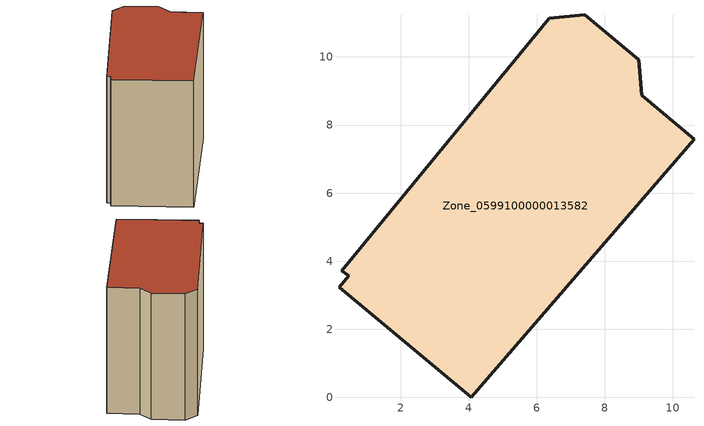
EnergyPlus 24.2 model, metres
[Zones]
Zone_0599100000013582
 floor ground (C_G): 0.27,3.73 6.36,11.14 7.41,11.24 8.99,9.92 9.08,8.87 10.62,7.58 4.08,0 0.2,3.23 0.47,3.57 z0
 wall outside (C_F): 4.08,0 10.62,7.58 9.08,8.87 8.99,9.92 7.41,11.24 6.36,11.14 0.27,3.73 0.47,3.57 0.2,3.23 4.08,0 z0:8.42
 roof outside (C_R): 0.47,3.57 0.2,3.23 4.08,0 10.62,7.58 9.08,8.87 8.99,9.92 7.41,11.24 6.36,11.14 0.27,3.73 z8.42
[BUILDING]
Pand.0599100000013582: North Axis=0; Terrain=City; Loads Convergence Tolerance Value=0.04; Temperature Convergence Tolerance Value=0.4; Solar Distribution=FullExterior; Maximum Number of Warmup Days=25; Minimum Number of Warmup Days=1
[Site:Location]
Rotterdam.The.Hague.AP_ZH_NLD Design_Conditions: Latitude=51.96; Longitude=4.45; Time Zone=1; Elevation=-4.5
[SITE:GROUNDTEMPERATURE:BUILDINGSURFACE]
18, 18, 18, 18, 18, 18, 18, 18, 18, 18, 18, 18
[MATERIAL] Thermal Absorptance=0.9; Solar Absorptance=0.7; Visible Absorptance=0.7
Name | Roughness | Thickness | Conductivity | Density | Specific Heat
G.TI.1946 | MediumSmooth | 0.15 | 1 | 540 | 1210
F.TI.1946 | Rough | 0.3 | 0.857143 | 1920 | 840
R.TI.1946 | MediumRough | 0.2 | 0.1 | 1500 | 1000
[CONSTRUCTION]
C_G: G.TI.1946
C_F: F.TI.1946
C_R: R.TI.1946
[ZONE]
Zone_0599100000013582: Type=1; Multiplier=1; Ceiling Height=Autocalculate; Volume=Autocalculate; Floor Area=autocalculate; Part of Total Floor Area=Yes
[ZONEINFILTRATION:DESIGNFLOWRATE]
Infil_Zone_0599100000013582: Zone or ZoneList or Space or SpaceList=Zone_0599100000013582; Schedule=AlwaysOn; Design Flow Rate Calculation Method=Flow/Area; Flow Rate per Floor Area=0.003; Constant Term Coefficient=1; Temperature Term Coefficient=0; Velocity Term Coefficient=0; Velocity Squared Term Coefficient=0
[HVACTEMPLATE:ZONE:IDEALLOADSAIRSYSTEM]
Zone_0599100000013582: Maximum Heating Supply Air Temperature=50; Minimum Cooling Supply Air Temperature=13; Maximum Heating Supply Air Humidity Ratio=0.0156; Minimum Cooling Supply Air Humidity Ratio=0.0077; Heating Limit=NoLimit; Cooling Limit=NoLimit; Dehumidification Control Type=ConstantSensibleHeatRatio; Cooling Sensible Heat Ratio=0.7; Dehumidification Setpoint=60; Humidification Control Type=None; Humidification Setpoint=30; Outdoor Air Method=None; Outdoor Air Flow Rate per Person=0.00944; Outdoor Air Flow Rate per Zone Floor Area=0; Outdoor Air Flow Rate per Zone=0; Demand Controlled Ventilation Type=None; Outdoor Air Economizer Type=NoEconomizer; Heat Recovery Type=None; Sensible Heat Recovery Effectiveness=0.7; Latent Heat Recovery Effectiveness=0.65
[ZONECONTROL:THERMOSTAT]
ThermostatControl_Zone_0599100000013582: Zone or ZoneList=Zone_0599100000013582; Control Type Schedule=DualSetpointControlType; Control 1=Thermostat_Zone_0599100000013582; Temperature Difference Between Cutout And Setpoint=0
[THERMOSTATSETPOINT:DUALSETPOINT]
Thermostat_Zone_0599100000013582: Heating Setpoint Temperature Schedule=HeatingSetpoint_Zone_0599100000013582; Cooling Setpoint Temperature Schedule=CoolingSetpoint_Zone_0599100000013582
[SCHEDULE:COMPACT]
HeatingSetpoint_Zone_0599100000013582: Through: 12/31, For: AllDays, Until: 24:00, 21
CoolingSetpoint_Zone_0599100000013582: Through: 12/31, For: AllDays, Until: 24:00, 24
DualSetpointControlType: Through: 12/31, For: AllDays, Until: 24:00, 4
AlwaysOn: Through: 12/31, For: AllDays, Until: 24:00, 1
